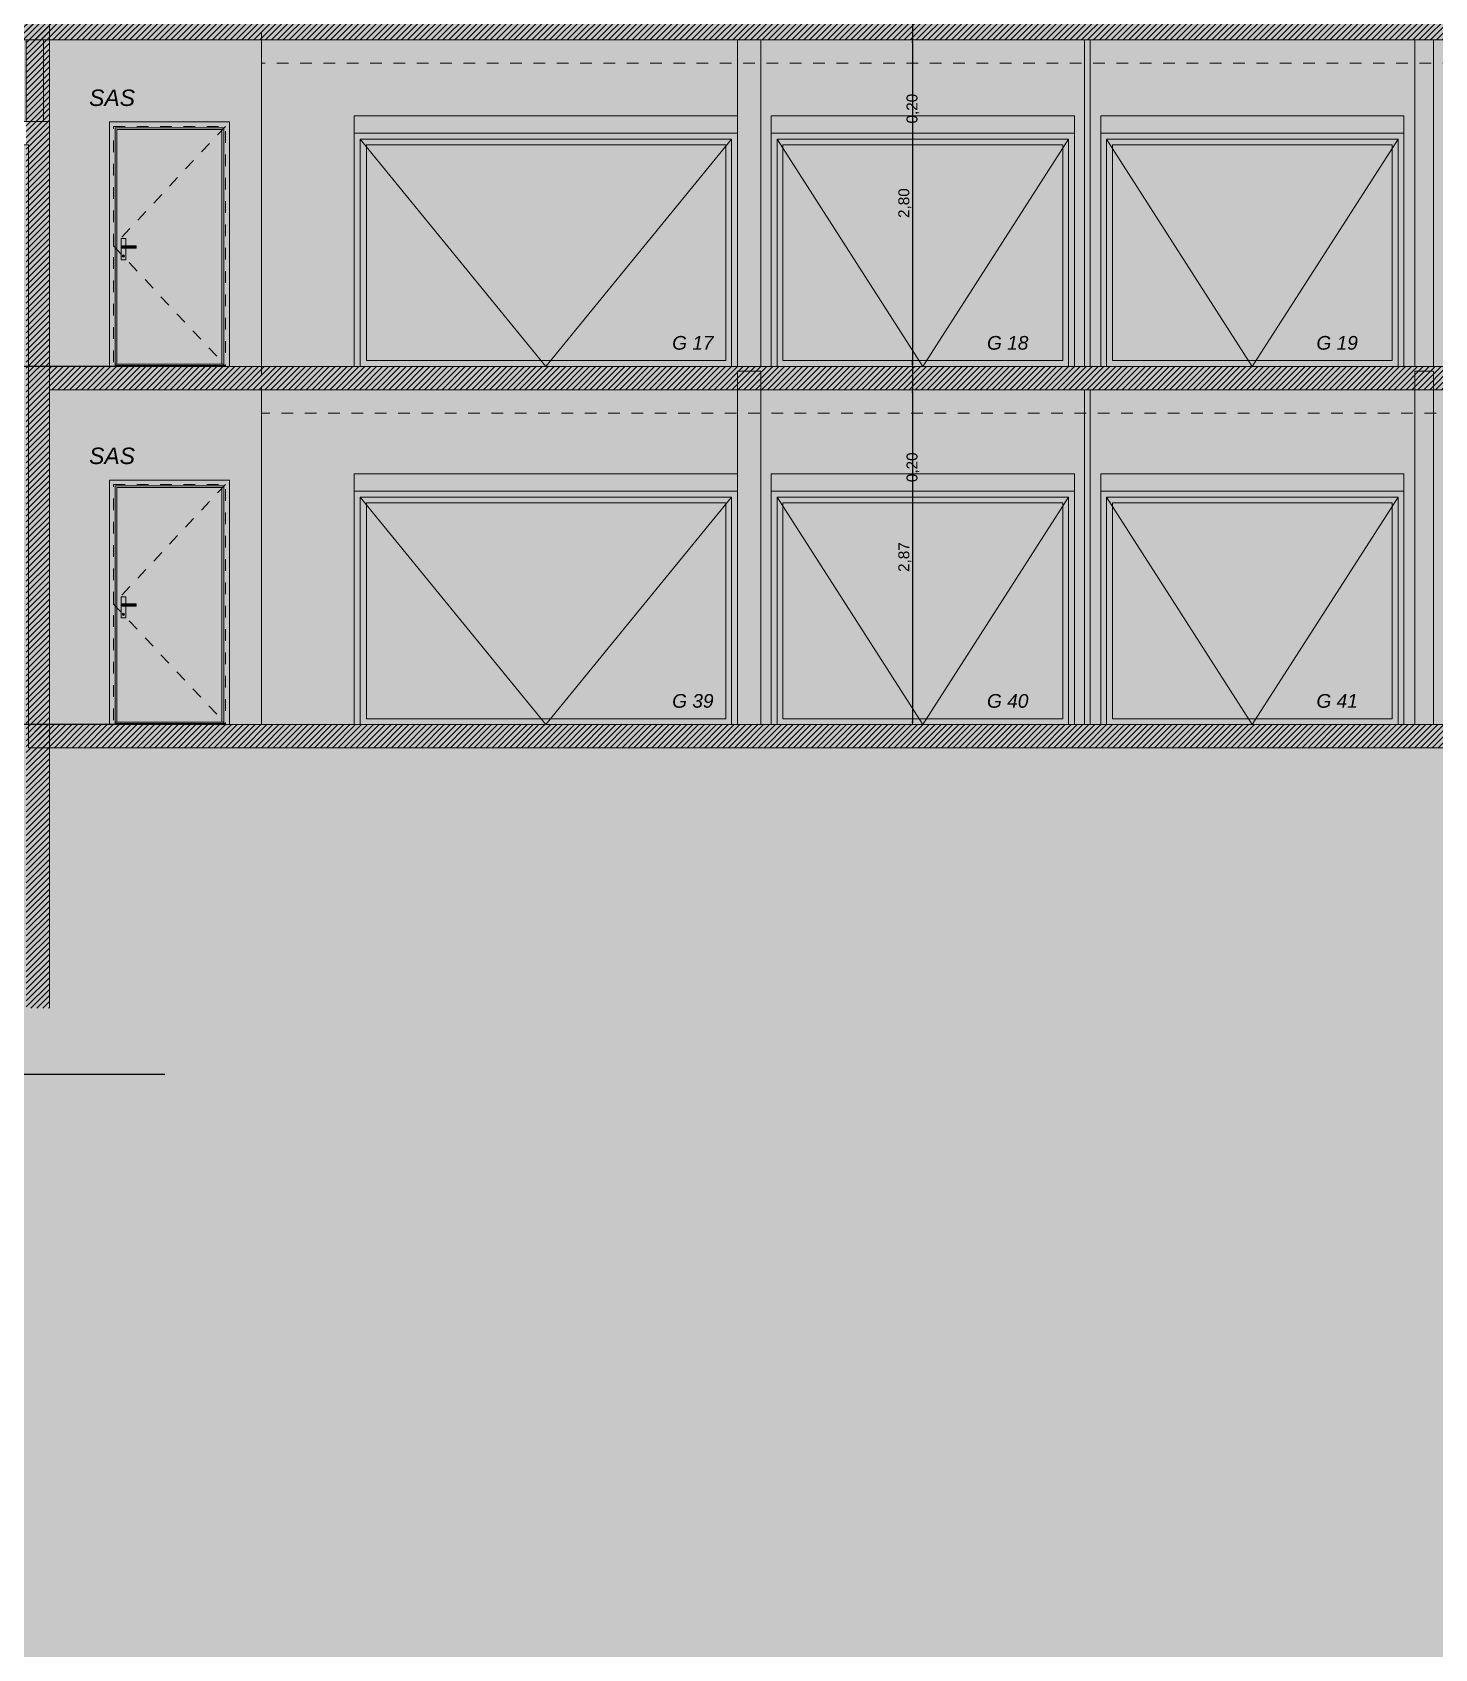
# Model space of a CAD drawing. Header units: metres. Extents: x 1838950 to 1842843, y 5171318 to 5174224.
# Drawn here: x 1840954.38 to 1840966.41, y 5171418.21 to 5171432.07 of the extents above; entities that cross this region are included whole.
import ezdxf

# ---------------------------------------------------------------- set-up
doc = ezdxf.new("R2010")
doc.units = ezdxf.units.M
doc.header["$LTSCALE"] = 0.0254
doc.header["$PDMODE"] = 1
doc.header["$PDSIZE"] = -2
doc.linetypes.add('Style de ligne -14', pattern=[0.694425, 0.48607, -0.208355])
doc.linetypes.add('VW-01', pattern=[0.41656, 0.20828, -0.20828])
doc.layers.get('0').update_dxf_attribs({"lineweight": 18})
doc.layers.get('DEFPOINTS').update_dxf_attribs({"lineweight": 18})
for name, color, linetype, lineweight in [('B GÈnÈral_Hatch', 7, 'Continuous', 5), ('B Général', 7, 'Continuous', 5), ('C ANNOTATIONS-cotation', 7, 'Continuous', 5), ('C ANNOTATIONS-cotation_Hatch', 7, 'Continuous', 5), ('C ANNOTATIONS-texte', 7, 'Continuous', 5), ('C ANNOTATIONS-texte_Hatch', 7, 'Continuous', 5)]:
    doc.layers.add(name, color=color, linetype=linetype, lineweight=lineweight)
doc.styles.add('Arial', font='arial.ttf')
doc.styles.add('Arial (italic)', font='')
doc.styles.get('Arial (italic)').set_extended_font_data('Arial', italic=True)
doc.dimstyles.new('100é', dxfattribs={"dimtxt": 302.065972, "dimasz": 0.000124023, "dimexe": 0, "dimexo": 2.5e-06, "dimgap": 1e-07, "dimtad": 1, "dimzin": 3, "dimtxsty": 'Arial', "dimblk": 'VW_FILLEDARROW-2', "dimblk1": 'VW_FILLEDARROW-2', "dimblk2": 'VW_FILLEDARROW-2', "dimcen": 0, "dimdle": 1e-06, "dimazin": 0, "dimtfac": 1, "dimtix": 1, "dimtmove": 0, "dimatfit": 0, "dimldrblk": 'VW_FILLEDARROW-2', "dimfxl": 1, "dimfrac": 2, "dimtolj": 1, "dimtzin": 3, "dimarcsym": 0})
pattern_1 = [(45, (0, 0), (0.02425347222222, -0.02645833333333), [])]

# ---------------------------------------------------------------- blocks, each defined once
blk = doc.blocks.new('Porte basculante_élévation-4')
at = {"layer": 'B Général', "linetype": 'Continuous', "flags": 128}
for points in [[(-1.3, 1.075), (1.3, 1.075), (1.3, 0.925), (-1.3, 0.925)], [(-1.3, 0.925), (1.3, 0.925), (1.3, -1.075), (-1.3, -1.075)], [(-1.25, 0.875), (1.25, 0.875), (1.25, -1.075), (-1.25, -1.075)], [(-1.2, 0.825), (1.2, 0.825), (1.2, -1.025), (-1.2, -1.025)]]:
    blk.add_lwpolyline(points, close=True, dxfattribs=at)
blk.add_lwpolyline([(-1.25, 0.875), (0, -1.075), (1.25, 0.875)], dxfattribs=at)
blk = doc.blocks.new('Groupe-233-1-5')
at = {"layer": 'B Général', "linetype": 'Continuous', "flags": 128}
for points in [[(52.823, -60.654), (56.11, -60.654), (56.11, -60.804), (52.823, -60.804)], [(52.823, -60.804), (56.11, -60.804), (56.11, -62.804), (52.823, -62.804)], [(52.873, -60.854), (56.06, -60.854), (56.06, -62.804), (52.873, -62.804)], [(52.93, -60.904), (56.01, -60.904), (56.01, -62.754), (52.93, -62.754)]]:
    blk.add_lwpolyline(points, close=True, dxfattribs=at)
blk.add_lwpolyline([(52.873, -60.854), (54.467, -62.804), (56.06, -60.854)], dxfattribs=at)
blk = doc.blocks.new('Groupe-235-1-5')
at = {"layer": 'B GÈnÈral_Hatch', "linetype": 'Continuous', "lineweight": 0, "true_color": 0xffffff}
blk.add_hatch(color=7, dxfattribs=at).paths.add_polyline_path([(59.085, -60.004), (59.135, -60.004), (59.135, -62.804), (59.085, -62.804), (59.085, -60.004)])
at = {"layer": 'C ANNOTATIONS-texte_Hatch', "linetype": 'Continuous', "lineweight": 0, "true_color": 0xffffff}
for points in [[(55.55, -62.696), (55.92, -62.696), (55.92, -62.52), (55.55, -62.52), (55.55, -62.696)], [(58.25, -62.696), (58.62, -62.696), (58.62, -62.52), (58.25, -62.52), (58.25, -62.696)], [(61.075, -62.696), (61.445, -62.696), (61.445, -62.52), (61.075, -62.52), (61.075, -62.696)]]:
    blk.add_hatch(color=7, dxfattribs=at).paths.add_polyline_path(points)
at = {"layer": 'B Général', "color": 7, "linetype": 'Continuous', "lineweight": 5, "flags": 128}
blk.add_lwpolyline([(59.085, -60.004), (59.135, -60.004), (59.135, -62.804), (59.085, -62.804)], close=True, dxfattribs=at)
at = {"layer": 'B Général', "color": 7}
for name, p in [('Groupe-233-1-5', (0, 0)), ('Porte basculante_élévation-4', (57.7, -61.729)), ('Porte basculante_élévation-4', (60.525, -61.729))]:
    blk.add_blockref(name, p, dxfattribs=at)
at = {"layer": 'C ANNOTATIONS-texte', "color": 7, "char_height": 0.1172, "attachment_point": 1, "line_spacing_factor": 0.901009, "style": 'Arial (italic)'}
for s, insert in [('G 17', (55.55, -62.543)), ('G 18', (58.25, -62.543)), ('G 19', (61.075, -62.543))]:
    blk.add_mtext(s, dxfattribs=dict(at, insert=insert))
blk = doc.blocks.new('Groupe-236-1-5')
at = {"layer": 'B Général', "linetype": 'Continuous', "flags": 128}
for points in [[(52.823, -63.724), (56.11, -63.724), (56.11, -63.874), (52.823, -63.874)], [(52.823, -63.874), (56.11, -63.874), (56.11, -65.874), (52.823, -65.874)], [(52.873, -63.924), (56.06, -63.924), (56.06, -65.874), (52.873, -65.874)], [(52.93, -63.974), (56.01, -63.974), (56.01, -65.824), (52.93, -65.824)]]:
    blk.add_lwpolyline(points, close=True, dxfattribs=at)
blk.add_lwpolyline([(52.873, -63.924), (54.467, -65.874), (56.06, -63.924)], dxfattribs=at)
blk = doc.blocks.new('Groupe-240-1-5')
at = {"layer": 'B GÈnÈral_Hatch', "linetype": 'Continuous', "lineweight": 0, "true_color": 0xffffff}
blk.add_hatch(color=7, dxfattribs=at).paths.add_polyline_path([(59.085, -63.004), (59.135, -63.004), (59.135, -65.874), (59.085, -65.874), (59.085, -63.004)])
at = {"layer": 'C ANNOTATIONS-texte_Hatch', "linetype": 'Continuous', "lineweight": 0, "true_color": 0xffffff}
for points in [[(55.55, -65.766), (55.92, -65.766), (55.92, -65.59), (55.55, -65.59), (55.55, -65.766)], [(58.25, -65.766), (58.62, -65.766), (58.62, -65.59), (58.25, -65.59), (58.25, -65.766)], [(61.075, -65.766), (61.445, -65.766), (61.445, -65.59), (61.075, -65.59), (61.075, -65.766)]]:
    blk.add_hatch(color=7, dxfattribs=at).paths.add_polyline_path(points)
at = {"layer": 'B Général', "color": 7, "linetype": 'Continuous', "lineweight": 5, "flags": 128}
blk.add_lwpolyline([(59.085, -63.004), (59.135, -63.004), (59.135, -65.874), (59.085, -65.874)], close=True, dxfattribs=at)
at = {"layer": 'B Général', "color": 7}
for name, p in [('Groupe-236-1-5', (0, 0)), ('Porte basculante_élévation-4', (57.7, -64.799)), ('Porte basculante_élévation-4', (60.525, -64.799))]:
    blk.add_blockref(name, p, dxfattribs=at)
at = {"layer": 'C ANNOTATIONS-texte', "color": 7, "char_height": 0.1172, "attachment_point": 1, "line_spacing_factor": 0.901009, "style": 'Arial (italic)'}
for s, insert in [('G 39', (55.55, -65.613)), ('G 40', (58.25, -65.613)), ('G 41', (61.075, -65.613))]:
    blk.add_mtext(s, dxfattribs=dict(at, insert=insert))
blk = doc.blocks.new('PP 93.204_PF 1_2h_Elevation-4')
at = {"layer": 'B GÈnÈral_Hatch', "linetype": 'Continuous', "lineweight": 0, "true_color": 0xffffff}
for points in [[(-0.415, 0.048), (-0.375, 0.048), (-0.375, -0.133), (-0.415, -0.133), (-0.415, 0.048)], [(-0.405, -0.013), (-0.285, -0.013), (-0.285, -0.033), (-0.405, -0.033), (-0.405, -0.013)], [(-0.395, -0.092), (-0.394, -0.093), (-0.393, -0.093), (-0.392, -0.093), (-0.391, -0.093), (-0.39, -0.094), (-0.389, -0.094), (-0.389, -0.095), (-0.388, -0.095), (-0.387, -0.096), (-0.387, -0.097), (-0.386, -0.098), (-0.386, -0.099), (-0.385, -0.1), (-0.385, -0.101), (-0.385, -0.102), (-0.385, -0.102), (-0.385, -0.103), (-0.385, -0.104), (-0.385, -0.105), (-0.386, -0.106), (-0.386, -0.107), (-0.387, -0.108), (-0.387, -0.109), (-0.388, -0.11), (-0.389, -0.11), (-0.389, -0.111), (-0.39, -0.111), (-0.391, -0.112), (-0.392, -0.112), (-0.393, -0.112), (-0.394, -0.112), (-0.395, -0.113), (-0.396, -0.112), (-0.397, -0.112), (-0.398, -0.112), (-0.399, -0.112), (-0.4, -0.111), (-0.401, -0.111), (-0.401, -0.11), (-0.402, -0.11), (-0.403, -0.109), (-0.403, -0.108), (-0.404, -0.107), (-0.404, -0.106), (-0.405, -0.105), (-0.405, -0.104), (-0.405, -0.103), (-0.405, -0.102), (-0.405, -0.102), (-0.405, -0.101), (-0.405, -0.1), (-0.404, -0.099), (-0.404, -0.098), (-0.403, -0.097), (-0.403, -0.096), (-0.402, -0.095), (-0.401, -0.095), (-0.401, -0.094), (-0.4, -0.094), (-0.399, -0.093), (-0.398, -0.093), (-0.397, -0.093), (-0.396, -0.093), (-0.395, -0.092)]]:
    blk.add_hatch(color=7, dxfattribs=at).paths.add_polyline_path(points)
at = {"layer": 'B Général', "color": 7, "linetype": 'Continuous', "lineweight": 13, "flags": 128}
for points in [[(-0.515, 1.048), (0.515, 1.048), (0.515, -1.048), (-0.515, -1.048)], [(-0.45, 0.983), (0.45, 0.983), (0.45, -1.028), (-0.45, -1.028)]]:
    blk.add_lwpolyline(points, close=True, dxfattribs=at)
at = {"layer": 'B Général', "linetype": 'Style de ligne -14', "lineweight": 5, "flags": 128}
blk.add_lwpolyline([(-0.48, 1.01), (0.48, 1.01), (0.48, -1.04), (-0.48, -1.04)], close=True, dxfattribs=at)
blk.add_lwpolyline([(0.48, 1.01), (-0.48, -0.015), (0.48, -1.04)], dxfattribs=at)
at = {"layer": 'B Général', "color": 7, "linetype": 'Continuous', "lineweight": 5, "flags": 128}
for points in [[(-0.465, 0.998), (0.465, 0.998), (0.465, -1.028), (-0.465, -1.028)], [(-0.465, -1.028), (0.465, -1.028), (0.465, -1.04), (-0.465, -1.04)]]:
    blk.add_lwpolyline(points, close=True, dxfattribs=at)
at = {"layer": 'B Général', "flags": 128}
for points in [[(-0.415, 0.048), (-0.375, 0.048), (-0.375, -0.133), (-0.415, -0.133)], [(-0.405, -0.013), (-0.285, -0.013), (-0.285, -0.033), (-0.405, -0.033)]]:
    blk.add_lwpolyline(points, close=True, dxfattribs=at)
at = {"layer": 'B Général'}
blk.add_circle((-0.395, -0.102), 0.01, dxfattribs=at)
blk = doc.blocks.new('VW_FILLEDARROW-2')
at = {"linetype": 'Continuous', "lineweight": 0, "transparency": 16777216}
blk.add_hatch(color=0, dxfattribs=at).paths.add_polyline_path([(-1, 0.12), (0, 0), (-1, -0.12)])
at = {"color": 0, "lineweight": 20, "transparency": 16777216, "flags": 128}
blk.add_lwpolyline([(-1, 0.12), (0, 0), (-1, -0.12)], close=True, dxfattribs=at)
blk = doc.blocks.new('*D1660')
at = {"layer": 'C ANNOTATIONS-cotation', "color": 0, "linetype": 'Continuous', "lineweight": -2, "transparency": 16777216}
for p, q in [((1840936.081, 5171432.202), (1840934.381, 5171432.202)), ((1840934.381, 5171432.177), (1840934.381, 5171429.227)), ((1840955.571, 5171429.202), (1840934.381, 5171429.202))]:
    blk.add_line(p, q, dxfattribs=at)
at = {"layer": 'DEFPOINTS', "color": 0, "linetype": 'Continuous', "transparency": 16777216}
for p in [(1840936.081, 5171432.202), (1840934.381, 5171429.202), (1840955.571, 5171429.202)]:
    blk.add_point(p, dxfattribs=at)
at = {"layer": 'C ANNOTATIONS-cotation', "color": 0, "linetype": 'Continuous', "lineweight": -2, "transparency": 16777216, "xscale": 0.0248046875, "yscale": 0.0248046875, "zscale": 0.0248046875}
for p, rotation in [((1840934.381, 5171432.202), 90), ((1840934.381, 5171429.202), 270)]:
    blk.add_blockref('VW_FILLEDARROW-2', p, dxfattribs=dict(at, rotation=rotation))
at = {"layer": 'C ANNOTATIONS-cotation', "color": 0, "linetype": 'Continuous', "lineweight": 5, "transparency": 16777216, "insert": (1840934.324, 5171430.702), "char_height": 0.0938, "attachment_point": 5, "rotation": 90, "style": 'Arial'}
blk.add_mtext('\\A1;3,00', dxfattribs=at)
blk = doc.blocks.new('*D1661')
at = {"layer": 'C ANNOTATIONS-cotation', "color": 0, "linetype": 'Continuous', "lineweight": -2, "transparency": 16777216}
for p, q in [((1840955.571, 5171429.202), (1840934.381, 5171429.202)), ((1840934.381, 5171429.177), (1840934.381, 5171426.157)), ((1840955.171, 5171426.132), (1840934.381, 5171426.132))]:
    blk.add_line(p, q, dxfattribs=at)
at = {"layer": 'DEFPOINTS', "color": 0, "linetype": 'Continuous', "transparency": 16777216}
for p in [(1840955.571, 5171429.202), (1840934.381, 5171426.132), (1840955.171, 5171426.132)]:
    blk.add_point(p, dxfattribs=at)
at = {"layer": 'C ANNOTATIONS-cotation', "color": 0, "linetype": 'Continuous', "lineweight": -2, "transparency": 16777216, "xscale": 0.0248046875, "yscale": 0.0248046875, "zscale": 0.0248046875}
for p, rotation in [((1840934.381, 5171429.202), 90), ((1840934.381, 5171426.132), 270)]:
    blk.add_blockref('VW_FILLEDARROW-2', p, dxfattribs=dict(at, rotation=rotation))
at = {"layer": 'C ANNOTATIONS-cotation', "color": 0, "linetype": 'Continuous', "lineweight": 5, "transparency": 16777216, "insert": (1840934.324, 5171427.667), "char_height": 0.0938, "attachment_point": 5, "rotation": 90, "style": 'Arial'}
blk.add_mtext('\\A1;3,07', dxfattribs=at)
blk = doc.blocks.new('*D1662')
at = {"layer": 'C ANNOTATIONS-cotation', "color": 0, "linetype": 'Continuous', "lineweight": -2, "transparency": 16777216}
for p, q in [((1840955.171, 5171426.132), (1840934.381, 5171426.132)), ((1840934.381, 5171426.107), (1840934.381, 5171423.157)), ((1840955.521, 5171423.132), (1840934.381, 5171423.132))]:
    blk.add_line(p, q, dxfattribs=at)
at = {"layer": 'DEFPOINTS', "color": 0, "linetype": 'Continuous', "transparency": 16777216}
for p in [(1840955.171, 5171426.132), (1840934.381, 5171423.132), (1840955.521, 5171423.132)]:
    blk.add_point(p, dxfattribs=at)
at = {"layer": 'C ANNOTATIONS-cotation', "color": 0, "linetype": 'Continuous', "lineweight": -2, "transparency": 16777216, "xscale": 0.0248046875, "yscale": 0.0248046875, "zscale": 0.0248046875}
for p, rotation in [((1840934.381, 5171426.132), 90), ((1840934.381, 5171423.132), 270)]:
    blk.add_blockref('VW_FILLEDARROW-2', p, dxfattribs=dict(at, rotation=rotation))
at = {"layer": 'C ANNOTATIONS-cotation', "color": 0, "linetype": 'Continuous', "lineweight": 5, "transparency": 16777216, "insert": (1840934.324, 5171424.632), "char_height": 0.0938, "attachment_point": 5, "rotation": 90, "style": 'Arial'}
blk.add_mtext('\\A1;3,00', dxfattribs=at)
blk = doc.blocks.new('*D1776')
at = {"layer": 'C ANNOTATIONS-cotation', "color": 0, "linetype": 'Continuous', "lineweight": -2, "transparency": 16777216}
for p, q in [((1840961.932, 5171432.227), (1840961.932, 5171432.252)), ((1840961.932, 5171432.202), (1840961.932, 5171432.002)), ((1840961.932, 5171431.977), (1840961.932, 5171431.952))]:
    blk.add_line(p, q, dxfattribs=at)
at = {"layer": 'DEFPOINTS', "color": 0, "linetype": 'Continuous', "transparency": 16777216}
for p in [(1840961.938, 5171432.202), (1840961.932, 5171432.002), (1840962.595, 5171432.002)]:
    blk.add_point(p, dxfattribs=at)
at = {"layer": 'C ANNOTATIONS-cotation', "color": 0, "linetype": 'Continuous', "lineweight": -2, "transparency": 16777216, "xscale": 0.0248046875, "yscale": 0.0248046875, "zscale": 0.0248046875}
for p, rotation in [((1840961.932, 5171432.202), 270), ((1840961.932, 5171432.002), 90)]:
    blk.add_blockref('VW_FILLEDARROW-2', p, dxfattribs=dict(at, rotation=rotation))
at = {"layer": 'C ANNOTATIONS-cotation', "color": 0, "linetype": 'Continuous', "lineweight": 5, "transparency": 16777216, "insert": (1840961.936, 5171431.412), "char_height": 0.0938, "attachment_point": 5, "rotation": 90, "style": 'Arial'}
blk.add_mtext('\\A1;0,20', dxfattribs=at)
blk = doc.blocks.new('*D1777')
at = {"layer": 'C ANNOTATIONS-cotation', "color": 0, "linetype": 'Continuous', "lineweight": -2, "transparency": 16777216}
blk.add_line((1840961.932, 5171431.977), (1840961.932, 5171429.227), dxfattribs=at)
at = {"layer": 'DEFPOINTS', "color": 0, "linetype": 'Continuous', "transparency": 16777216}
for p in [(1840962.595, 5171432.002), (1840961.932, 5171429.202), (1840961.943, 5171429.202)]:
    blk.add_point(p, dxfattribs=at)
at = {"layer": 'C ANNOTATIONS-cotation', "color": 0, "linetype": 'Continuous', "lineweight": -2, "transparency": 16777216, "xscale": 0.0248046875, "yscale": 0.0248046875, "zscale": 0.0248046875}
for p, rotation in [((1840961.932, 5171432.002), 90), ((1840961.932, 5171429.202), 270)]:
    blk.add_blockref('VW_FILLEDARROW-2', p, dxfattribs=dict(at, rotation=rotation))
at = {"layer": 'C ANNOTATIONS-cotation', "color": 0, "linetype": 'Continuous', "lineweight": 5, "transparency": 16777216, "insert": (1840961.866, 5171430.602), "char_height": 0.0938, "attachment_point": 5, "rotation": 90, "style": 'Arial'}
blk.add_mtext('\\A1;2,80', dxfattribs=at)
blk = doc.blocks.new('*D1778')
at = {"layer": 'C ANNOTATIONS-cotation', "color": 0, "linetype": 'Continuous', "lineweight": -2, "transparency": 16777216}
for p, q in [((1840961.932, 5171429.227), (1840961.932, 5171429.252)), ((1840961.932, 5171429.202), (1840961.932, 5171429.002)), ((1840961.932, 5171428.977), (1840961.932, 5171428.952))]:
    blk.add_line(p, q, dxfattribs=at)
at = {"layer": 'DEFPOINTS', "color": 0, "linetype": 'Continuous', "transparency": 16777216}
for p in [(1840961.943, 5171429.202), (1840961.911, 5171429.002), (1840961.932, 5171429.002)]:
    blk.add_point(p, dxfattribs=at)
at = {"layer": 'C ANNOTATIONS-cotation', "color": 0, "linetype": 'Continuous', "lineweight": -2, "transparency": 16777216, "xscale": 0.0248046875, "yscale": 0.0248046875, "zscale": 0.0248046875}
for p, rotation in [((1840961.932, 5171429.202), 270), ((1840961.932, 5171429.002), 90)]:
    blk.add_blockref('VW_FILLEDARROW-2', p, dxfattribs=dict(at, rotation=rotation))
at = {"layer": 'C ANNOTATIONS-cotation', "color": 0, "linetype": 'Continuous', "lineweight": 5, "transparency": 16777216, "insert": (1840961.936, 5171428.337), "char_height": 0.0938, "attachment_point": 5, "rotation": 90, "style": 'Arial'}
blk.add_mtext('\\A1;0,20', dxfattribs=at)
blk = doc.blocks.new('*D1779')
at = {"layer": 'C ANNOTATIONS-cotation', "color": 0, "linetype": 'Continuous', "lineweight": -2, "transparency": 16777216}
blk.add_line((1840961.932, 5171428.977), (1840961.932, 5171426.157), dxfattribs=at)
at = {"layer": 'DEFPOINTS', "color": 0, "linetype": 'Continuous', "transparency": 16777216}
for p in [(1840961.911, 5171429.002), (1840961.613, 5171426.132), (1840961.932, 5171426.132)]:
    blk.add_point(p, dxfattribs=at)
at = {"layer": 'C ANNOTATIONS-cotation', "color": 0, "linetype": 'Continuous', "lineweight": -2, "transparency": 16777216, "xscale": 0.0248046875, "yscale": 0.0248046875, "zscale": 0.0248046875}
for p, rotation in [((1840961.932, 5171429.002), 90), ((1840961.932, 5171426.132), 270)]:
    blk.add_blockref('VW_FILLEDARROW-2', p, dxfattribs=dict(at, rotation=rotation))
at = {"layer": 'C ANNOTATIONS-cotation', "color": 0, "linetype": 'Continuous', "lineweight": 5, "transparency": 16777216, "insert": (1840961.866, 5171427.567), "char_height": 0.0938, "attachment_point": 5, "rotation": 90, "style": 'Arial'}
blk.add_mtext('\\A1;2,87', dxfattribs=at)

msp = doc.modelspace()

# ---------------------------------------------------------------- hatches: boundary and pattern name
at = {"layer": 'B GÈnÈral_Hatch', "linetype": 'Continuous', "lineweight": 0, "true_color": 0xffffff}
for points in [[(1840927.0954, 5171441.522), (1840927.0954, 5171441.652), (1840926.1761, 5171441.652), (1840926.1761, 5171441.702), (1840925.8641, 5171441.702), (1840918.8206, 5171444.422), (1840915.8206, 5171444.442), (1840914.8974, 5171444.442), (1840914.8974, 5171444.492), (1840902.4052, 5171444.492), (1840902.4052, 5171391.102), (1841135.4899, 5171391.102), (1841135.4899, 5171395.422), (1841134.3639, 5171395.362), (1841134.3639, 5171395.192), (1841130.6502, 5171395.302), (1841127.4639, 5171395.272), (1841127.4639, 5171395.412), (1841125.9504, 5171395.702), (1841125.9504, 5171399.182), (1841125.2793, 5171399.182), (1841125.2793, 5171398.562), (1841121.1236, 5171398.672), (1841114.4717, 5171398.732), (1841108.7453, 5171399.192), (1841105.2778, 5171399.282), (1841101.2987, 5171403.442), (1841100.9939, 5171403.442), (1841096.3573, 5171403.422), (1841096.0581, 5171407.632), (1841089.5806, 5171407.862), (1841083.9508, 5171408.102), (1841083.9508, 5171408.267), (1841083.5352, 5171408.267), (1841083.5352, 5171408.432), (1841067.0886, 5171408.612), (1841060.0417, 5171408.512), (1841059.1808, 5171408.672), (1841059.1808, 5171410.122), (1841058.7099, 5171410.122), (1841058.5051, 5171410.122), (1841053.4516, 5171413.222), (1841051.4917, 5171413.362), (1841044.644, 5171418.412), (1841040.1508, 5171421.582), (1841038.2356, 5171421.602), (1841035.229, 5171423.392), (1841032.8263, 5171424.192), (1841029.9465, 5171424.252), (1841025.3007, 5171424.712), (1841023.7254, 5171424.9215), (1841023.7254, 5171422.882), (1840974.9857, 5171422.882), (1840974.9857, 5171425.932), (1840954.3506, 5171425.932), (1840954.3506, 5171431.102), (1840951.6273, 5171431.102), (1840951.6273, 5171432.002), (1840936.7615, 5171432.002), (1840936.7615, 5171441.102), (1840936.7615, 5171441.372), (1840936.5146, 5171441.372), (1840936.5146, 5171441.5619), (1840934.4273, 5171441.562), (1840929.8799, 5171441.632), (1840927.0954, 5171441.522)], [(1840954.3298, 5171444.222), (1840954.5298, 5171444.222), (1840954.5298, 5171423.7006), (1840954.3298, 5171423.7006), (1840954.3298, 5171444.222)], [(1840954.5298, 5171444.222), (1840954.3298, 5171444.222), (1840954.3298, 5171423.7006), (1840954.5298, 5171423.7006), (1840954.5298, 5171444.222)], [(1840952.6698, 5171432.202), (1840952.4698, 5171432.002), (1840980.5457, 5171432.002), (1840980.5457, 5171432.202), (1840952.6698, 5171432.202)], [(1840952.6698, 5171432.202), (1840952.4698, 5171432.002), (1840980.5457, 5171432.002), (1840980.5457, 5171432.202), (1840952.6698, 5171432.202)], [(1840960.4305, 5171432.0021), (1840960.6305, 5171432.0021), (1840960.6305, 5171429.202), (1840960.4305, 5171429.202), (1840960.4305, 5171432.0021)], [(1840966.2398, 5171432.002), (1840966.3998, 5171432.002), (1840966.3998, 5171429.202), (1840966.2398, 5171429.202), (1840966.2398, 5171432.002)], [(1840954.5305, 5171429.0021), (1840954.5305, 5171429.2021), (1840988.3857, 5171429.2018), (1840988.3857, 5171429.0018), (1840954.5305, 5171429.0021)], [(1840954.5305, 5171429.2021), (1840954.5305, 5171429.0021), (1840988.3857, 5171429.0018), (1840988.3857, 5171429.2018), (1840954.5305, 5171429.2021)], [(1840960.4305, 5171429.1619), (1840960.6305, 5171429.1619), (1840960.6305, 5171426.132), (1840960.4305, 5171426.132), (1840960.4305, 5171429.1619)], [(1840966.2398, 5171429.1619), (1840966.3998, 5171429.1619), (1840966.3998, 5171426.132), (1840966.2398, 5171426.132), (1840966.2398, 5171429.1619)], [(1840954.4013, 5171425.932), (1840954.4013, 5171426.132), (1841002.4257, 5171426.132), (1841002.4257, 5171425.932), (1840954.4013, 5171425.932)], [(1840954.4013, 5171426.132), (1840954.4013, 5171425.932), (1841002.4257, 5171425.932), (1841002.4257, 5171426.132), (1840954.4013, 5171426.132)]]:
    msp.add_hatch(color=7, dxfattribs=at).paths.add_polyline_path(points)
at = {"layer": 'B GÈnÈral_Hatch', "linetype": 'Continuous', "lineweight": 5}
h = msp.add_hatch(dxfattribs=at)
h.set_pattern_fill('50_BETON', style=0, pattern_type=2)
h.set_pattern_definition(pattern_1)
h.paths.add_polyline_path([(1840954.5298, 5171444.222), (1840954.3298, 5171444.222), (1840954.3298, 5171423.7006), (1840954.5298, 5171423.7006)])
at = {"layer": 'B GÈnÈral_Hatch', "linetype": 'Continuous', "lineweight": 0, "true_color": 0xbbbbbb}
msp.add_hatch(color=9, dxfattribs=at).paths.add_polyline_path([(1840988.5858, 5171431.632), (1840988.5858, 5171431.8812), (1840980.4457, 5171431.8812), (1840980.4457, 5171434.732), (1840954.5306, 5171434.732), (1840954.5306, 5171426.132), (1840974.9825, 5171426.132), (1840974.989, 5171423.132), (1841023.7254, 5171423.132), (1841023.7254, 5171426.222), (1841018.8242, 5171426.222), (1841018.8242, 5171425.902), (1841018.6442, 5171425.902), (1841018.6442, 5171428.812), (1840994.7457, 5171428.812), (1840994.7457, 5171431.632)])
at = {"layer": 'B GÈnÈral_Hatch', "linetype": 'Continuous', "lineweight": 5}
h = msp.add_hatch(dxfattribs=at)
h.set_pattern_fill('50_BETON', style=0, pattern_type=2)
h.set_pattern_definition(pattern_1)
h.paths.add_polyline_path([(1840952.6698, 5171432.202), (1840952.4698, 5171432.002), (1840980.5457, 5171432.002), (1840980.5457, 5171432.202)])
h = msp.add_hatch(dxfattribs=at)
h.set_pattern_fill('50_BETON', style=0, pattern_type=2)
h.set_pattern_definition(pattern_1)
h.paths.add_polyline_path([(1840954.5305, 5171429.2021), (1840954.5305, 5171429.0021), (1840988.3857, 5171429.0018), (1840988.3857, 5171429.2018)])
h = msp.add_hatch(dxfattribs=at)
h.set_pattern_fill('50_BETON', style=0, pattern_type=2)
h.set_pattern_definition(pattern_1)
h.paths.add_polyline_path([(1840954.4013, 5171426.132), (1840954.4013, 5171425.932), (1841002.4257, 5171425.932), (1841002.4257, 5171426.132)])
at = {"layer": 'B Général', "linetype": 'Continuous', "lineweight": 5, "true_color": 0x994c00}
h = msp.add_hatch(dxfattribs=at)
h.set_pattern_fill('H_VEGETAL 3', color=34, style=0, pattern_type=2)
h.set_pattern_definition([(45, (0, 0), (0.232127777778, -0.0197555555556), [0.440032549932, -0.062861792847]), (45, (-0.0358, -0.06791), (-0.0354710037674, -0.2855567740104), [0.188585378542, -0.314308964237]), (45, (0.03143, -0.03143), (0.0253663257985, -0.2253913257985), [0.40349174572, -0.45500133028]), (45, (0.01605, -0.07779), (0.2640036553644, 0.0125741224134), [0.389743115654, -0.113151227125]), (45, (0.06286, -0.06286), (0.125723585695, -0.125723585695), [0.1178344608, -0.0294586152]), (45, (0.07858, -0.07858), (0.125723585695, -0.125723585695), [0.09864344, -0.16094456]), (45, (0.0943, -0.0943), (0.125723585695, -0.125723585695), []), (45, (0.00185, -0.21731), (0.125723585695, -0.125723585695), [0.6677511918, -0.5463418842]), (135, (0.0642, -0.0321), (0.2469444444444, 0.0419805555556), [0.440034553, -0.062862079]), (135, (0.11853, -0.121), (-0.296333333333, 0.009877777778), [0.188586237, -0.314310395]), (135, (0.0074, -0.04692), (-0.066675, -0.217311111111), [0.40349341704, -0.45500321496]), (135, (0.05927, -0.14076), (0.249413888889, 0.037041666667), [0.3897448898, -0.1131517422]), (135, (0.08396, -0.20003), (0.167922222222, 0.118533333333), [0.1178373056, -0.0294593264]), (135, (0.03704, -0.18274), (-0.1580444444444, -0.128411111111), [0.09864344, -0.16094456]), (135, (0.01729, -0.19509), (0.1802694444444, 0.106186111111), []), (135, (0.04445, -0.26176), (0.143227777778, 0.145697222222), [0.6677531476, -0.5463434844])])
h.paths.add_polyline_path([(1840927.0954, 5171441.522), (1840927.0954, 5171441.652), (1840926.1761, 5171441.652), (1840926.1761, 5171441.702), (1840925.8641, 5171441.702), (1840918.8206, 5171444.422), (1840915.8206, 5171444.442), (1840914.8974, 5171444.442), (1840914.8974, 5171444.492), (1840902.4052, 5171444.492), (1840902.4052, 5171391.102), (1841135.4899, 5171391.102), (1841135.4899, 5171395.422), (1841134.3639, 5171395.362), (1841134.3639, 5171395.192), (1841130.6502, 5171395.302), (1841127.4639, 5171395.272), (1841127.4639, 5171395.412), (1841125.9504, 5171395.702), (1841125.9504, 5171399.182), (1841125.2793, 5171399.182), (1841125.2793, 5171398.562), (1841121.1236, 5171398.672), (1841114.4717, 5171398.732), (1841108.7453, 5171399.192), (1841105.2778, 5171399.282), (1841101.2987, 5171403.442), (1841100.9939, 5171403.442), (1841096.3573, 5171403.422), (1841096.0581, 5171407.632), (1841089.5806, 5171407.862), (1841083.9508, 5171408.102), (1841083.9508, 5171408.267), (1841083.5352, 5171408.267), (1841083.5352, 5171408.432), (1841067.0886, 5171408.612), (1841060.0417, 5171408.512), (1841059.1808, 5171408.672), (1841059.1808, 5171410.122), (1841058.7099, 5171410.122), (1841058.5051, 5171410.122), (1841053.4516, 5171413.222), (1841051.4917, 5171413.362), (1841044.644, 5171418.412), (1841040.1508, 5171421.582), (1841038.2356, 5171421.602), (1841035.229, 5171423.392), (1841032.8263, 5171424.192), (1841029.9465, 5171424.252), (1841025.3007, 5171424.712), (1841023.7254, 5171424.9215), (1841023.7254, 5171422.882), (1840974.9857, 5171422.882), (1840974.9857, 5171425.932), (1840954.3506, 5171425.932), (1840954.3506, 5171431.102), (1840951.6273, 5171431.102), (1840951.6273, 5171432.002), (1840936.7615, 5171432.002), (1840936.7615, 5171441.102), (1840936.7615, 5171441.372), (1840936.5146, 5171441.372), (1840936.5146, 5171441.5619), (1840934.4273, 5171441.562), (1840929.8799, 5171441.632)])
at = {"layer": 'C ANNOTATIONS-cotation_Hatch', "linetype": 'Continuous', "lineweight": 0, "true_color": 0xffffff}
for points in [[(1840954.5298, 5171432.002), (1840952.4698, 5171432.002), (1840952.4698, 5171433.1957), (1840951.8273, 5171432.9681), (1840951.8273, 5171431.302), (1840954.5298, 5171431.302), (1840954.5298, 5171432.002)], [(1840954.3298, 5171432.002), (1840954.5306, 5171432.002), (1840954.5306, 5171431.302), (1840954.3298, 5171431.302), (1840954.3298, 5171432.002)]]:
    msp.add_hatch(color=7, dxfattribs=at).paths.add_polyline_path(points)
at = {"layer": 'C ANNOTATIONS-texte_Hatch', "linetype": 'Continuous', "lineweight": 0, "true_color": 0xffffff}
for points in [[(1840954.8709, 5171431.3913), (1840955.2366, 5171431.3913), (1840955.2366, 5171431.6029), (1840954.8709, 5171431.6029), (1840954.8709, 5171431.3913)], [(1840954.8709, 5171428.3213), (1840955.2366, 5171428.3213), (1840955.2366, 5171428.5329), (1840954.8709, 5171428.5329), (1840954.8709, 5171428.3213)]]:
    msp.add_hatch(color=7, dxfattribs=at).paths.add_polyline_path(points)

# ---------------------------------------------------------------- linework, layer by layer
at = {"layer": 'B Général', "color": 7, "linetype": 'Continuous', "lineweight": 18}
for p, q in [((1840954.5298, 5171434.902), (1840954.5298, 5171423.7006)), ((1840980.5457, 5171432.002), (1840952.4698, 5171432.002)), ((1840954.5305, 5171429.2021), (1840988.3857, 5171429.2018)), ((1840954.5305, 5171429.0021), (1840988.3857, 5171429.0018)), ((1840954.4013, 5171426.132), (1841002.4257, 5171426.132)), ((1840954.4013, 5171425.932), (1841002.4257, 5171425.932))]:
    msp.add_line(p, q, dxfattribs=at)
at = {"layer": 'B Général', "color": 7, "linetype": 'Continuous', "lineweight": 5}
for p, q in [((1840954.5298, 5171434.902), (1840954.5298, 5171423.7006)), ((1840980.5457, 5171432.002), (1840952.4698, 5171432.002)), ((1840954.5305, 5171429.2021), (1840988.3857, 5171429.2018)), ((1840954.5305, 5171429.0021), (1840988.3857, 5171429.0018)), ((1840954.4013, 5171426.132), (1841002.4257, 5171426.132)), ((1840954.4013, 5171425.932), (1841002.4257, 5171425.932))]:
    msp.add_line(p, q, dxfattribs=at)
at = {"layer": 'B Général', "color": 7, "linetype": 'Continuous', "lineweight": 5, "flags": 128}
msp.add_lwpolyline([(1841023.7254, 5171422.882), (1840974.9857, 5171422.882), (1840974.9857, 5171425.932), (1840954.3506, 5171425.932), (1840954.3506, 5171431.102), (1840951.6273, 5171431.102), (1840951.6273, 5171432.002), (1840936.7615, 5171432.002), (1840936.7615, 5171441.102), (1840936.7615, 5171441.372), (1840936.5146, 5171441.372), (1840936.5146, 5171441.5619), (1840934.4273, 5171441.562), (1840929.8799, 5171441.632)], dxfattribs=at)
at = {"layer": 'B Général', "color": 7, "linetype": 'VW-01', "lineweight": 5, "flags": 128}
for points in [[(1840956.3505, 5171432.202), (1840980.4657, 5171432.202), (1840980.4657, 5171431.802), (1840956.3505, 5171431.802)], [(1840956.3505, 5171429.202), (1840988.5859, 5171429.202), (1840988.5859, 5171428.802), (1840956.3505, 5171428.802)]]:
    msp.add_lwpolyline(points, close=True, dxfattribs=at)
at = {"layer": 'B Général', "color": 7, "linetype": 'Continuous', "lineweight": 5, "flags": 128}
for points in [[(1840954.5306, 5171432.002), (1840956.3505, 5171432.002), (1840956.3505, 5171429.202), (1840954.5306, 5171429.202)], [(1840960.4305, 5171432.0021), (1840960.6305, 5171432.0021), (1840960.6305, 5171429.202), (1840960.4305, 5171429.202)], [(1840966.2398, 5171432.002), (1840966.3998, 5171432.002), (1840966.3998, 5171429.202), (1840966.2398, 5171429.202)], [(1840960.4305, 5171429.1619), (1840960.6305, 5171429.1619), (1840960.6305, 5171426.132), (1840960.4305, 5171426.132)], [(1840966.2398, 5171429.1619), (1840966.3998, 5171429.1619), (1840966.3998, 5171426.132), (1840966.2398, 5171426.132)], [(1840954.5306, 5171429.0021), (1840956.3505, 5171429.0021), (1840956.3505, 5171426.132), (1840954.5306, 5171426.132)]]:
    msp.add_lwpolyline(points, close=True, dxfattribs=at)
at = {"layer": 'C ANNOTATIONS-cotation', "color": 7, "linetype": 'VW-01', "lineweight": 5, "flags": 128}
msp.add_lwpolyline([(1840954.5298, 5171432.002), (1840952.4698, 5171432.002), (1840952.4698, 5171433.1957), (1840951.8273, 5171432.9681), (1840951.8273, 5171431.302), (1840954.5298, 5171431.302)], close=True, dxfattribs=at)
at = {"layer": 'C ANNOTATIONS-cotation', "color": 7, "linetype": 'Continuous', "lineweight": 5, "flags": 128}
for points in [[(1840954.3298, 5171432.002), (1840954.5306, 5171432.002), (1840954.5306, 5171431.302), (1840954.3298, 5171431.302)], [(1840954.4798, 5171432.002), (1840954.5298, 5171432.002), (1840954.5298, 5171431.302), (1840954.4798, 5171431.302)]]:
    msp.add_lwpolyline(points, close=True, dxfattribs=at)

# ---------------------------------------------------------------- block references
at = {"layer": 'B Général', "color": 7}
for name, p in [('Groupe-235-1-5', (1840904.3209, 5171492.0056)), ('PP 93.204_PF 1_2h_Elevation-4', (1840955.5599, 5171430.2496)), ('Groupe-240-1-5', (1840904.3209, 5171492.0056)), ('PP 93.204_PF 1_2h_Elevation-4', (1840955.5599, 5171427.1796))]:
    msp.add_blockref(name, p, dxfattribs=at)

# ---------------------------------------------------------------- texts
at = {"layer": 'C ANNOTATIONS-texte', "color": 7, "char_height": 0.14067, "attachment_point": 1, "line_spacing_factor": 0.901009, "style": 'Arial (italic)'}
for insert in [(1840954.8709, 5171431.5757), (1840954.8709, 5171428.5057)]:
    msp.add_mtext('SAS', dxfattribs=dict(at, insert=insert))

# ---------------------------------------------------------------- dimensions: what is measured, and where the dimension line sits
at = {"layer": 'C ANNOTATIONS-cotation', "color": 7, "linetype": 'Continuous', "lineweight": 5}
for base, p1, p2, override, picture, middle in [((1840934.3809, 5171429.202), (1840936.0809, 5171432.202), (1840955.5709, 5171429.202), {"dimtxt": 0.093778, "dimasz": 0.024805, "dimgap": 0.001, "dimpost": '<>', "dimtxsty": 'Arial', "dimdle": 0.0002, "dimtmove": 2}, '*D1660', (1840934.3235, 5171430.702)), ((1840961.9319, 5171429.202), (1840962.5945, 5171432.002), (1840961.9431, 5171429.202), {"dimtxt": 0.093778, "dimasz": 0.024805, "dimgap": 0.01, "dimpost": '<>', "dimtxsty": 'Arial', "dimdle": 0.0002, "dimse1": 1, "dimse2": 1, "dimtmove": 2}, '*D1777', (1840961.8655, 5171430.602)), ((1840934.3809, 5171426.132), (1840955.5709, 5171429.202), (1840955.1709, 5171426.132), {"dimtxt": 0.093778, "dimasz": 0.024805, "dimgap": 0.001, "dimpost": '<>', "dimtxsty": 'Arial', "dimdle": 0.0002, "dimtmove": 2}, '*D1661', (1840934.3235, 5171427.667)), ((1840961.9319, 5171426.132), (1840961.9114, 5171429.002), (1840961.6129, 5171426.132), {"dimtxt": 0.093778, "dimasz": 0.024805, "dimgap": 0.01, "dimpost": '<>', "dimtxsty": 'Arial', "dimdle": 0.0002, "dimse1": 1, "dimse2": 1, "dimtmove": 2}, '*D1779', (1840961.8655, 5171427.567)), ((1840934.3809, 5171423.132), (1840955.1709, 5171426.132), (1840955.5209, 5171423.132), {"dimtxt": 0.093778, "dimasz": 0.024805, "dimgap": 0.001, "dimpost": '<>', "dimtxsty": 'Arial', "dimdle": 0.0002, "dimtmove": 2}, '*D1662', (1840934.3235, 5171424.632))]:
    dim = msp.add_linear_dim(base=base, p1=p1, p2=p2, angle=270, dimstyle='100é', override=override, dxfattribs=at)
    dim.commit()
    dim.dimension.update_dxf_attribs({"geometry": picture, "text_midpoint": middle})
for base, p1, p2, picture, middle in [((1840961.9319, 5171432.002), (1840961.9379, 5171432.202), (1840962.5945, 5171432.002), '*D1776', (1840961.9362, 5171431.4119)), ((1840961.9319, 5171429.002), (1840961.9431, 5171429.202), (1840961.9114, 5171429.002), '*D1778', (1840961.9362, 5171428.3375))]:
    dim = msp.add_linear_dim(base=base, p1=p1, p2=p2, angle=270, dimstyle='100é', override={"dimtxt": 0.093778, "dimasz": 0.024805, "dimgap": 0.07985, "dimpost": '<>', "dimtxsty": 'Arial', "dimdle": 0.0002, "dimse1": 1, "dimse2": 1, "dimtix": 0, "dimtmove": 2}, dxfattribs=at)
    dim.commit()
    dim.dimension.update_dxf_attribs({"geometry": picture, "text_midpoint": middle, "dimtype": 160})

doc.saveas('drawing.dxf')
